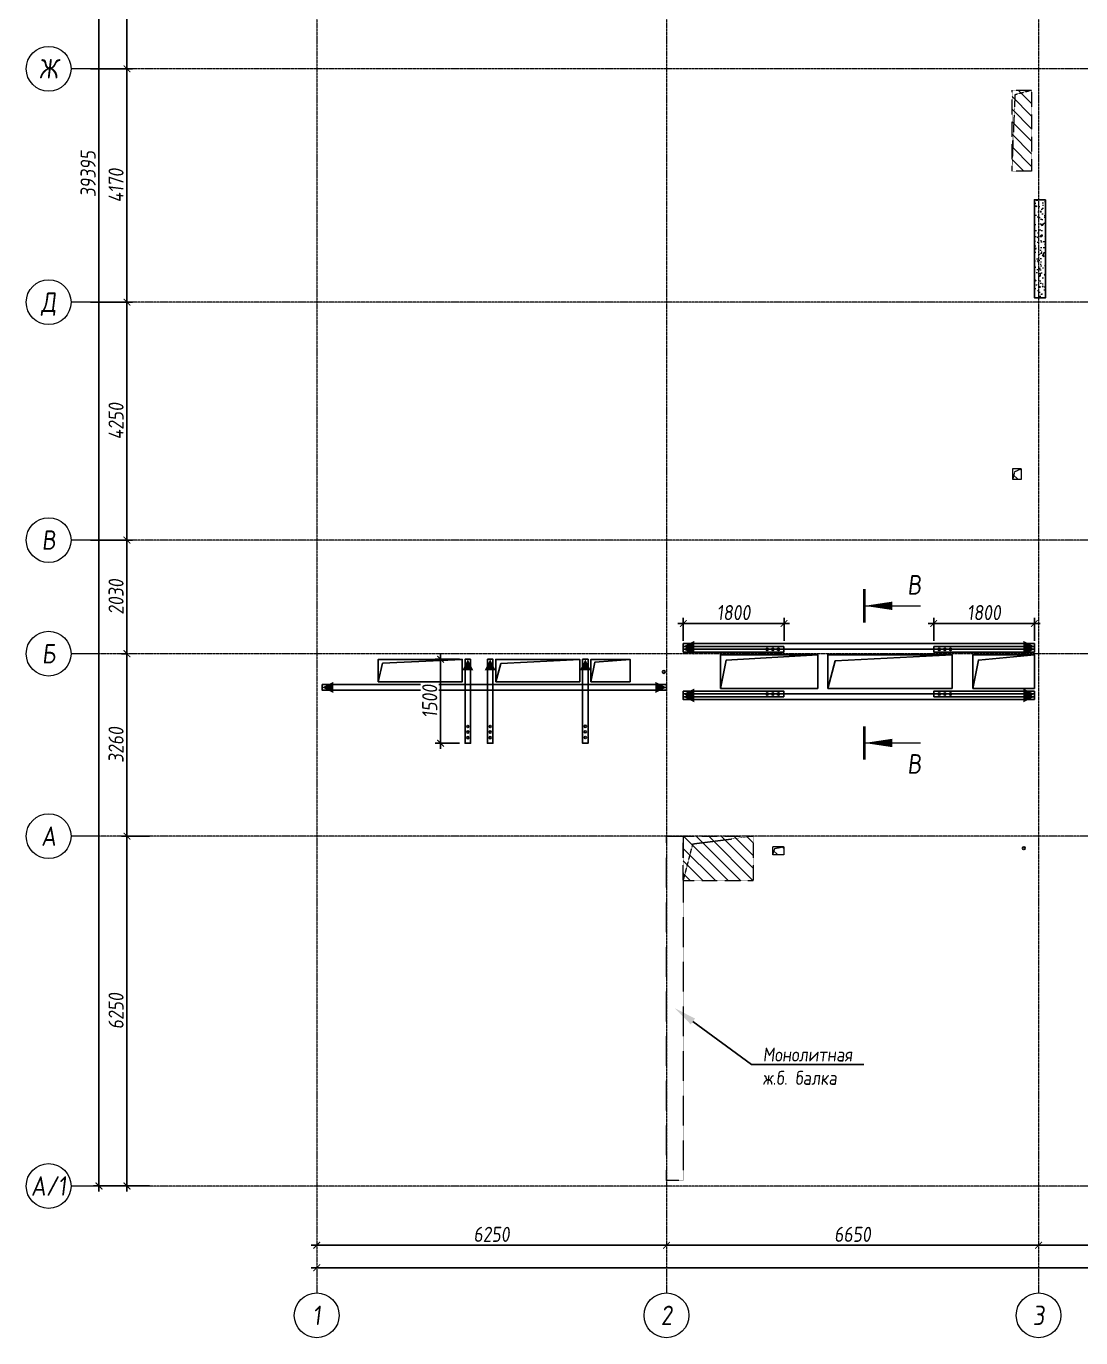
# Model space of a CAD drawing. Header units: millimetres. Extents: x -233751 to 529254, y -907864 to 285890.
# Drawn here: x 324364 to 343208, y -147506 to -124074 of the extents above; entities that cross this region are included whole.
import ezdxf
from ezdxf import colors
from ezdxf.entities.mleader import LeaderData, LeaderLine
from ezdxf.enums import TextEntityAlignment as Align
from ezdxf.math import Vec2, Vec3

# ---------------------------------------------------------------- set-up
doc = ezdxf.new("R2010")
doc.units = ezdxf.units.MM
doc.linetypes.add('ADSK_Штриховая_ш2 п1', pattern=[3, 2, -1])
doc.linetypes.add('осевая', pattern=[2, 1.25, -0.25, 0.25, -0.25])
doc.layers.get('0').update_dxf_attribs({"lineweight": 30})
doc.layers.get('Defpoints').update_dxf_attribs({"lineweight": 0})
doc.layers.add('АР_Закладка сущ.проема', color=7, linetype='Continuous', lineweight=30, true_color=0xc70000)
for name, color, linetype, lineweight in [('АР_Перегородки газоблок_Штрих', 165, 'Continuous', 5), ('КР_БалкиЖБ', 7, 'ADSK_Штриховая_ш2 п1', 5), ('КР_Металл', 3, 'Continuous', 30), ('КР_Новые отверстия', 5, 'Continuous', 30), ('КР_Оси', 7, 'Continuous', 5), ('КР_Размеры усиление', 1, 'Continuous', 5), ('КР_Сущ отверстия', 6, 'Continuous', 15), ('КР_Тонкая', 250, 'Continuous', 0)]:
    doc.layers.add(name, color=color, linetype=linetype, lineweight=lineweight)
doc.styles.add('ISOCPEUR', font='isocpeur.ttf', dxfattribs={"width": 0.85, "oblique": 7})
doc.dimstyles.new('R_100', dxfattribs={"dimtxt": 270, "dimasz": 120, "dimexe": 100, "dimexo": 100, "dimgap": 60, "dimtad": 1, "dimdec": 0, "dimrnd": 5, "dimzin": 0, "dimdsep": 46, "dimtxsty": 'ISOCPEUR', "dimblk": 'ARCHTICK', "dimcen": 0, "dimdle": 100, "dimclrd": 256, "dimclre": 256, "dimclrt": 256, "dimadec": 0, "dimazin": 0, "dimtfac": 2, "dimtdec": 0, "dimtmove": 0, "dimatfit": 3, "dimfxl": 1, "dimtvp": 3, "dimtfill": 1, "dimtolj": 1, "dimtzin": 0, "dimarcsym": 0})

# ---------------------------------------------------------------- blocks, each defined once
blk = doc.blocks.new('*U1898')
at = {"color": 0, "linetype": 'Continuous', "lineweight": -2}
blk.add_line((-74924, 0), (-75424, 0), dxfattribs=at)
at = {"color": 0, "linetype": 'ByBlock', "lineweight": -2, "ltscale": 10}
blk.add_line((0, 0), (-74924, 0), dxfattribs=at)
at = {"color": 0, "linetype": 'Continuous', "lineweight": -2}
blk.add_circle((-75824, 0), 400, dxfattribs=at)
at = {"color": 0, "linetype": 'Continuous', "lineweight": -2, "style": 'ISOCPEUR', "oblique": 7, "width": 0.856383}
blk.add_text('А', height=347, dxfattribs=at).set_placement((-75824, 0), align=Align.MIDDLE_CENTER)
blk = doc.blocks.new('*U1899')
at = {"color": 0, "linetype": 'Continuous', "lineweight": -2}
blk.add_line((-74924, 0), (-75424, 0), dxfattribs=at)
at = {"color": 0, "linetype": 'ByBlock', "lineweight": -2, "ltscale": 10}
blk.add_line((0, 0), (-74924, 0), dxfattribs=at)
at = {"color": 0, "linetype": 'Continuous', "lineweight": -2}
blk.add_circle((-75824, 0), 400, dxfattribs=at)
at = {"color": 0, "linetype": 'Continuous', "lineweight": -2, "style": 'ISOCPEUR', "oblique": 7, "width": 0.856383}
blk.add_text('Б', height=347, dxfattribs=at).set_placement((-75824, 0), align=Align.MIDDLE_CENTER)
blk = doc.blocks.new('*U1900')
at = {"color": 0, "linetype": 'Continuous', "lineweight": -2}
blk.add_line((-74924, 0), (-75424, 0), dxfattribs=at)
at = {"color": 0, "linetype": 'ByBlock', "lineweight": -2, "ltscale": 10}
blk.add_line((0, 0), (-74924, 0), dxfattribs=at)
at = {"color": 0, "linetype": 'Continuous', "lineweight": -2}
blk.add_circle((-75824, 0), 400, dxfattribs=at)
at = {"color": 0, "linetype": 'Continuous', "lineweight": -2, "style": 'ISOCPEUR', "oblique": 7, "width": 0.856383}
blk.add_text('В', height=347, dxfattribs=at).set_placement((-75824, 0), align=Align.MIDDLE_CENTER)
blk = doc.blocks.new('*U1901')
at = {"color": 0, "linetype": 'Continuous', "lineweight": -2}
blk.add_line((-74924, 0), (-75424, 0), dxfattribs=at)
at = {"color": 0, "linetype": 'ByBlock', "lineweight": -2, "ltscale": 10}
blk.add_line((0, 0), (-74924, 0), dxfattribs=at)
at = {"color": 0, "linetype": 'Continuous', "lineweight": -2}
blk.add_circle((-75824, 0), 400, dxfattribs=at)
at = {"color": 0, "linetype": 'Continuous', "lineweight": -2, "style": 'ISOCPEUR', "oblique": 7, "width": 0.856383}
blk.add_text('Д', height=347, dxfattribs=at).set_placement((-75824, 0), align=Align.MIDDLE_CENTER)
blk = doc.blocks.new('*U1902')
at = {"color": 0, "linetype": 'Continuous', "lineweight": -2}
blk.add_line((-74924, 0), (-75424, 0), dxfattribs=at)
at = {"color": 0, "linetype": 'ByBlock', "lineweight": -2, "ltscale": 10}
blk.add_line((0, 0), (-74924, 0), dxfattribs=at)
at = {"color": 0, "linetype": 'Continuous', "lineweight": -2}
blk.add_circle((-75824, 0), 400, dxfattribs=at)
at = {"color": 0, "linetype": 'Continuous', "lineweight": -2, "style": 'ISOCPEUR', "oblique": 7, "width": 0.856383}
blk.add_text('Ж', height=347, dxfattribs=at).set_placement((-75824, 0), align=Align.MIDDLE_CENTER)
blk = doc.blocks.new('*U1908')
at = {"color": 0, "linetype": 'Continuous', "lineweight": -2}
blk.add_line((-74924, 0), (-75424, 0), dxfattribs=at)
at = {"color": 0, "linetype": 'ByBlock', "lineweight": -2, "ltscale": 10}
blk.add_line((0, 0), (-74924, 0), dxfattribs=at)
at = {"color": 0, "linetype": 'Continuous', "lineweight": -2}
blk.add_circle((-75824, 0), 400, dxfattribs=at)
at = {"color": 0, "linetype": 'Continuous', "lineweight": -2, "style": 'ISOCPEUR', "oblique": 7, "width": 0.856383}
blk.add_text('А/1', height=347.4, dxfattribs=at).set_placement((-75824, 0), align=Align.MIDDLE_CENTER)
blk = doc.blocks.new('*U1909')
at = {"color": 0, "linetype": 'ByBlock', "lineweight": -2, "ltscale": 10}
blk.add_line((0, 0), (0, -34307), dxfattribs=at)
at = {"color": 0, "linetype": 'Continuous', "lineweight": -2}
blk.add_line((0, -34307), (0, -34407), dxfattribs=at)
blk.add_circle((0, -34807), 400, dxfattribs=at)
at = {"color": 0, "linetype": 'Continuous', "lineweight": -2, "style": 'ISOCPEUR', "oblique": 7, "width": 0.856383}
blk.add_text('1', height=347, dxfattribs=at).set_placement((0, -34807), align=Align.MIDDLE_CENTER)
blk = doc.blocks.new('*U1910')
at = {"color": 0, "linetype": 'ByBlock', "lineweight": -2, "ltscale": 10}
blk.add_line((0, 0), (0, -34307), dxfattribs=at)
at = {"color": 0, "linetype": 'Continuous', "lineweight": -2}
blk.add_line((0, -34307), (0, -34407), dxfattribs=at)
blk.add_circle((0, -34807), 400, dxfattribs=at)
at = {"color": 0, "linetype": 'Continuous', "lineweight": -2, "style": 'ISOCPEUR', "oblique": 7, "width": 0.856383}
blk.add_text('2', height=347, dxfattribs=at).set_placement((0, -34807), align=Align.MIDDLE_CENTER)
blk = doc.blocks.new('*U1911')
at = {"color": 0, "linetype": 'ByBlock', "lineweight": -2, "ltscale": 10}
blk.add_line((0, 0), (0, -34307), dxfattribs=at)
at = {"color": 0, "linetype": 'Continuous', "lineweight": -2}
blk.add_line((0, -34307), (0, -34407), dxfattribs=at)
blk.add_circle((0, -34807), 400, dxfattribs=at)
at = {"color": 0, "linetype": 'Continuous', "lineweight": -2, "style": 'ISOCPEUR', "oblique": 7, "width": 0.856383}
blk.add_text('3', height=347, dxfattribs=at).set_placement((0, -34807), align=Align.MIDDLE_CENTER)
blk = doc.blocks.new('_ArchTick')
at = {"color": 0, "linetype": 'ByBlock', "const_width": 0.15}
blk.add_lwpolyline([(-0.5, -0.5), (0.5, 0.5)], dxfattribs=at)
blk = doc.blocks.new('*D192')
at = {"layer": 'Defpoints', "color": 0, "transparency": 16777216}
for p in [(326164, -138544), (326666, -138544), (326666, -144794)]:
    blk.add_point(p, dxfattribs=at)
at = {"layer": 'КР_Оси', "lineweight": -2, "transparency": 16777216}
for p, q in [((326164, -144894), (326164, -138444)), ((326566, -138544), (326064, -138544)), ((326566, -144794), (326064, -144794))]:
    blk.add_line(p, q, dxfattribs=at)
at = {"layer": 'КР_Оси', "lineweight": -2, "transparency": 16777216, "xscale": 120, "yscale": 120, "zscale": 120}
for p, rotation in [((326164, -138544), 90), ((326164, -144794), 270)]:
    blk.add_blockref('_ArchTick', p, dxfattribs=dict(at, rotation=rotation))
at = {"layer": 'КР_Оси', "transparency": 16777216, "insert": (325969, -141669), "char_height": 270, "attachment_point": 5, "rotation": 90, "style": 'ISOCPEUR', "bg_fill": 3, "box_fill_scale": 1.1, "bg_fill_color": 256, "bg_fill_true_color": 13158600, "bg_fill_transparency": 0}
blk.add_mtext('\\A1;6250', dxfattribs=at)
blk = doc.blocks.new('*D193')
at = {"layer": 'Defpoints', "color": 0, "transparency": 16777216}
for p in [(325664, -105399), (326616, -105399), (326666, -144794)]:
    blk.add_point(p, dxfattribs=at)
at = {"layer": 'КР_Оси', "lineweight": -2, "transparency": 16777216}
for p, q in [((326516, -105399), (325564, -105399)), ((325664, -144894), (325664, -105299)), ((326566, -144794), (325564, -144794))]:
    blk.add_line(p, q, dxfattribs=at)
at = {"layer": 'КР_Оси', "lineweight": -2, "transparency": 16777216, "xscale": 120, "yscale": 120, "zscale": 120}
for p, rotation in [((325664, -105399), 90), ((325664, -144794), 270)]:
    blk.add_blockref('_ArchTick', p, dxfattribs=dict(at, rotation=rotation))
at = {"layer": 'КР_Оси', "transparency": 16777216, "insert": (325469, -126712), "char_height": 270, "attachment_point": 5, "rotation": 90, "style": 'ISOCPEUR', "bg_fill": 3, "box_fill_scale": 1.1, "bg_fill_color": 256, "bg_fill_true_color": 13158600, "bg_fill_transparency": 0}
blk.add_mtext('\\A1;39395', dxfattribs=at)
blk = doc.blocks.new('*D194')
at = {"layer": 'Defpoints', "color": 0, "transparency": 16777216}
for p in [(326164, -135284), (326264, -135284), (326666, -138544)]:
    blk.add_point(p, dxfattribs=at)
at = {"layer": 'КР_Оси', "lineweight": -2, "transparency": 16777216}
for p, q in [((326164, -138644), (326164, -135184)), ((326164, -135284), (326064, -135284)), ((326566, -138544), (326064, -138544))]:
    blk.add_line(p, q, dxfattribs=at)
at = {"layer": 'КР_Оси', "lineweight": -2, "transparency": 16777216, "xscale": 120, "yscale": 120, "zscale": 120}
for p, rotation in [((326164, -135284), 90), ((326164, -138544), 270)]:
    blk.add_blockref('_ArchTick', p, dxfattribs=dict(at, rotation=rotation))
at = {"layer": 'КР_Оси', "transparency": 16777216, "insert": (325969, -136914), "char_height": 270, "attachment_point": 5, "rotation": 90, "style": 'ISOCPEUR', "bg_fill": 3, "box_fill_scale": 1.1, "bg_fill_color": 256, "bg_fill_true_color": 13158600, "bg_fill_transparency": 0}
blk.add_mtext('\\A1;3260', dxfattribs=at)
blk = doc.blocks.new('*D207')
at = {"layer": 'Defpoints', "color": 0, "transparency": 16777216}
for p in [(325414, -133254), (326164, -133254), (326264, -135284)]:
    blk.add_point(p, dxfattribs=at)
at = {"layer": 'КР_Оси', "lineweight": -2, "transparency": 16777216}
for p, q in [((325514, -133254), (326264, -133254)), ((326164, -135384), (326164, -133154)), ((326164, -135284), (326064, -135284))]:
    blk.add_line(p, q, dxfattribs=at)
at = {"layer": 'КР_Оси', "lineweight": -2, "transparency": 16777216, "xscale": 120, "yscale": 120, "zscale": 120}
for p, rotation in [((326164, -133254), 90), ((326164, -135284), 270)]:
    blk.add_blockref('_ArchTick', p, dxfattribs=dict(at, rotation=rotation))
at = {"layer": 'КР_Оси', "transparency": 16777216, "insert": (325969, -134269), "char_height": 270, "attachment_point": 5, "rotation": 90, "style": 'ISOCPEUR', "bg_fill": 3, "box_fill_scale": 1.1, "bg_fill_color": 256, "bg_fill_true_color": 13158600, "bg_fill_transparency": 0}
blk.add_mtext('\\A1;2030', dxfattribs=at)
blk = doc.blocks.new('*D208')
at = {"layer": 'Defpoints', "color": 0, "transparency": 16777216}
for p in [(325414, -129004), (326164, -129004), (325414, -133254)]:
    blk.add_point(p, dxfattribs=at)
at = {"layer": 'КР_Оси', "lineweight": -2, "transparency": 16777216}
for p, q in [((325514, -129004), (326264, -129004)), ((326164, -133354), (326164, -128904)), ((325514, -133254), (326264, -133254))]:
    blk.add_line(p, q, dxfattribs=at)
at = {"layer": 'КР_Оси', "lineweight": -2, "transparency": 16777216, "xscale": 120, "yscale": 120, "zscale": 120}
for p, rotation in [((326164, -129004), 90), ((326164, -133254), 270)]:
    blk.add_blockref('_ArchTick', p, dxfattribs=dict(at, rotation=rotation))
at = {"layer": 'КР_Оси', "transparency": 16777216, "insert": (325969, -131129), "char_height": 270, "attachment_point": 5, "rotation": 90, "style": 'ISOCPEUR', "bg_fill": 3, "box_fill_scale": 1.1, "bg_fill_color": 256, "bg_fill_true_color": 13158600, "bg_fill_transparency": 0}
blk.add_mtext('\\A1;4250', dxfattribs=at)
blk = doc.blocks.new('*D209')
at = {"layer": 'Defpoints', "color": 0, "transparency": 16777216}
for p in [(325414, -124834), (326164, -124834), (325414, -129004)]:
    blk.add_point(p, dxfattribs=at)
at = {"layer": 'КР_Оси', "lineweight": -2, "transparency": 16777216}
for p, q in [((325514, -124834), (326264, -124834)), ((326164, -129104), (326164, -124734)), ((325514, -129004), (326264, -129004))]:
    blk.add_line(p, q, dxfattribs=at)
at = {"layer": 'КР_Оси', "lineweight": -2, "transparency": 16777216, "xscale": 120, "yscale": 120, "zscale": 120}
for p, rotation in [((326164, -124834), 90), ((326164, -129004), 270)]:
    blk.add_blockref('_ArchTick', p, dxfattribs=dict(at, rotation=rotation))
at = {"layer": 'КР_Оси', "transparency": 16777216, "insert": (325969, -126919), "char_height": 270, "attachment_point": 5, "rotation": 90, "style": 'ISOCPEUR', "bg_fill": 3, "box_fill_scale": 1.1, "bg_fill_color": 256, "bg_fill_true_color": 13158600, "bg_fill_transparency": 0}
blk.add_mtext('\\A1;4170', dxfattribs=at)
blk = doc.blocks.new('*D210')
at = {"layer": 'Defpoints', "color": 0, "transparency": 16777216}
for p in [(325414, -117314), (326164, -117314), (325414, -124834)]:
    blk.add_point(p, dxfattribs=at)
at = {"layer": 'КР_Оси', "lineweight": -2, "transparency": 16777216}
for p, q in [((325514, -117314), (326264, -117314)), ((326164, -124934), (326164, -117214)), ((325514, -124834), (326264, -124834))]:
    blk.add_line(p, q, dxfattribs=at)
at = {"layer": 'КР_Оси', "lineweight": -2, "transparency": 16777216, "xscale": 120, "yscale": 120, "zscale": 120}
for p, rotation in [((326164, -117314), 90), ((326164, -124834), 270)]:
    blk.add_blockref('_ArchTick', p, dxfattribs=dict(at, rotation=rotation))
at = {"layer": 'КР_Оси', "transparency": 16777216, "insert": (325969, -121074), "char_height": 270, "attachment_point": 5, "rotation": 90, "style": 'ISOCPEUR', "bg_fill": 3, "box_fill_scale": 1.1, "bg_fill_color": 256, "bg_fill_true_color": 13158600, "bg_fill_transparency": 0}
blk.add_mtext('\\A1;7520', dxfattribs=at)
blk = doc.blocks.new('*D190')
at = {"layer": 'Defpoints', "color": 0, "transparency": 16777216}
for p in [(329555, -146255), (397970, -146255), (397970, -146255)]:
    blk.add_point(p, dxfattribs=at)
at = {"layer": 'КР_Оси', "lineweight": -2, "transparency": 16777216}
blk.add_line((329455, -146255), (398070, -146255), dxfattribs=at)
at = {"layer": 'КР_Оси', "lineweight": -2, "transparency": 16777216, "xscale": 120, "yscale": 120, "zscale": 120, "rotation": 180}
blk.add_blockref('_ArchTick', (329555, -146255), dxfattribs=at)
at = {"layer": 'КР_Оси', "lineweight": -2, "transparency": 16777216, "xscale": 120, "yscale": 120, "zscale": 120}
blk.add_blockref('_ArchTick', (397970, -146255), dxfattribs=at)
at = {"layer": 'КР_Оси', "transparency": 16777216, "insert": (365456, -146060), "char_height": 270, "attachment_point": 5, "style": 'ISOCPEUR', "bg_fill": 3, "box_fill_scale": 1.1, "bg_fill_color": 256, "bg_fill_true_color": 13158600, "bg_fill_transparency": 0}
blk.add_mtext('\\A1;68415', dxfattribs=at)
blk = doc.blocks.new('*D204')
at = {"layer": 'Defpoints', "color": 0, "transparency": 16777216}
for p in [(342455, -145853), (342455, -145853), (346720, -145853)]:
    blk.add_point(p, dxfattribs=at)
at = {"layer": 'КР_Оси', "lineweight": -2, "transparency": 16777216}
blk.add_line((346820, -145853), (342355, -145853), dxfattribs=at)
at = {"layer": 'КР_Оси', "lineweight": -2, "transparency": 16777216, "xscale": 120, "yscale": 120, "zscale": 120, "rotation": 180}
blk.add_blockref('_ArchTick', (342455, -145853), dxfattribs=at)
at = {"layer": 'КР_Оси', "lineweight": -2, "transparency": 16777216, "xscale": 120, "yscale": 120, "zscale": 120}
blk.add_blockref('_ArchTick', (346720, -145853), dxfattribs=at)
at = {"layer": 'КР_Оси', "transparency": 16777216, "insert": (344587, -145658), "char_height": 270, "attachment_point": 5, "style": 'ISOCPEUR', "bg_fill": 3, "box_fill_scale": 1.1, "bg_fill_color": 256, "bg_fill_true_color": 13158600, "bg_fill_transparency": 0}
blk.add_mtext('\\A1;4265', dxfattribs=at)
blk = doc.blocks.new('*D205')
at = {"layer": 'Defpoints', "color": 0, "transparency": 16777216}
for p in [(335805, -145853), (335805, -145853), (342455, -145853)]:
    blk.add_point(p, dxfattribs=at)
at = {"layer": 'КР_Оси', "lineweight": -2, "transparency": 16777216}
blk.add_line((342555, -145853), (335705, -145853), dxfattribs=at)
at = {"layer": 'КР_Оси', "lineweight": -2, "transparency": 16777216, "xscale": 120, "yscale": 120, "zscale": 120, "rotation": 180}
blk.add_blockref('_ArchTick', (335805, -145853), dxfattribs=at)
at = {"layer": 'КР_Оси', "lineweight": -2, "transparency": 16777216, "xscale": 120, "yscale": 120, "zscale": 120}
blk.add_blockref('_ArchTick', (342455, -145853), dxfattribs=at)
at = {"layer": 'КР_Оси', "transparency": 16777216, "insert": (339130, -145658), "char_height": 270, "attachment_point": 5, "style": 'ISOCPEUR', "bg_fill": 3, "box_fill_scale": 1.1, "bg_fill_color": 256, "bg_fill_true_color": 13158600, "bg_fill_transparency": 0}
blk.add_mtext('\\A1;6650', dxfattribs=at)
blk = doc.blocks.new('*D206')
at = {"layer": 'Defpoints', "color": 0, "transparency": 16777216}
for p in [(329555, -145853), (329555, -145853), (335805, -145853)]:
    blk.add_point(p, dxfattribs=at)
at = {"layer": 'КР_Оси', "lineweight": -2, "transparency": 16777216}
blk.add_line((335905, -145853), (329455, -145853), dxfattribs=at)
at = {"layer": 'КР_Оси', "lineweight": -2, "transparency": 16777216, "xscale": 120, "yscale": 120, "zscale": 120, "rotation": 180}
blk.add_blockref('_ArchTick', (329555, -145853), dxfattribs=at)
at = {"layer": 'КР_Оси', "lineweight": -2, "transparency": 16777216, "xscale": 120, "yscale": 120, "zscale": 120}
blk.add_blockref('_ArchTick', (335805, -145853), dxfattribs=at)
at = {"layer": 'КР_Оси', "transparency": 16777216, "insert": (332680, -145658), "char_height": 270, "attachment_point": 5, "style": 'ISOCPEUR', "bg_fill": 3, "box_fill_scale": 1.1, "bg_fill_color": 256, "bg_fill_true_color": 13158600, "bg_fill_transparency": 0}
blk.add_mtext('\\A1;6250', dxfattribs=at)
blk = doc.blocks.new('*D224')
at = {"layer": 'Defpoints', "color": 0, "transparency": 16777216}
for p in [(336105, -134745), (336105, -135154), (337905, -135154)]:
    blk.add_point(p, dxfattribs=at)
at = {"layer": 'КР_Размеры усиление', "color": 3, "lineweight": -2, "transparency": 16777216}
for p, q in [((336105, -135054), (336105, -134645)), ((337905, -135054), (337905, -134645)), ((338005, -134745), (336005, -134745))]:
    blk.add_line(p, q, dxfattribs=at)
at = {"layer": 'КР_Размеры усиление', "color": 3, "lineweight": -2, "transparency": 16777216, "xscale": 120, "yscale": 120, "zscale": 120, "rotation": 180}
blk.add_blockref('_ArchTick', (336105, -134745), dxfattribs=at)
at = {"layer": 'КР_Размеры усиление', "color": 3, "lineweight": -2, "transparency": 16777216, "xscale": 120, "yscale": 120, "zscale": 120}
blk.add_blockref('_ArchTick', (337905, -134745), dxfattribs=at)
at = {"layer": 'КР_Размеры усиление', "color": 3, "transparency": 16777216, "insert": (337005, -134550), "char_height": 270, "attachment_point": 5, "style": 'ISOCPEUR', "bg_fill": 3, "box_fill_scale": 1.1, "bg_fill_color": 256, "bg_fill_true_color": 13158600, "bg_fill_transparency": 0}
blk.add_mtext('\\A1;1800', dxfattribs=at)
blk = doc.blocks.new('*D225')
at = {"layer": 'Defpoints', "color": 0, "transparency": 16777216}
for p in [(342380, -134745), (340580, -135154), (342380, -135154)]:
    blk.add_point(p, dxfattribs=at)
at = {"layer": 'КР_Размеры усиление', "color": 3, "lineweight": -2, "transparency": 16777216}
for p, q in [((340580, -135054), (340580, -134645)), ((342380, -135054), (342380, -134645)), ((340480, -134745), (342480, -134745))]:
    blk.add_line(p, q, dxfattribs=at)
at = {"layer": 'КР_Размеры усиление', "color": 3, "lineweight": -2, "transparency": 16777216, "xscale": 120, "yscale": 120, "zscale": 120, "rotation": 180}
blk.add_blockref('_ArchTick', (340580, -134745), dxfattribs=at)
at = {"layer": 'КР_Размеры усиление', "color": 3, "lineweight": -2, "transparency": 16777216, "xscale": 120, "yscale": 120, "zscale": 120}
blk.add_blockref('_ArchTick', (342380, -134745), dxfattribs=at)
at = {"layer": 'КР_Размеры усиление', "color": 3, "transparency": 16777216, "insert": (341480, -134550), "char_height": 270, "attachment_point": 5, "style": 'ISOCPEUR', "bg_fill": 3, "box_fill_scale": 1.1, "bg_fill_color": 256, "bg_fill_true_color": 13158600, "bg_fill_transparency": 0}
blk.add_mtext('\\A1;1800', dxfattribs=at)
blk = doc.blocks.new('*D226')
at = {"layer": 'Defpoints', "color": 0, "transparency": 16777216}
for p in [(332205, -135384), (331769, -136885), (332205, -136885)]:
    blk.add_point(p, dxfattribs=at)
at = {"layer": 'КР_Размеры усиление', "color": 3, "lineweight": -2, "transparency": 16777216}
for p, q in [((332105, -135384), (331669, -135384)), ((331769, -135284), (331769, -136985)), ((332105, -136885), (331669, -136885))]:
    blk.add_line(p, q, dxfattribs=at)
at = {"layer": 'КР_Размеры усиление', "color": 3, "lineweight": -2, "transparency": 16777216, "xscale": 120, "yscale": 120, "zscale": 120}
for p, rotation in [((331769, -135384), 90), ((331769, -136885), 270)]:
    blk.add_blockref('_ArchTick', p, dxfattribs=dict(at, rotation=rotation))
at = {"layer": 'КР_Размеры усиление', "color": 3, "transparency": 16777216, "insert": (331574, -136135), "char_height": 270, "attachment_point": 5, "rotation": 90, "style": 'ISOCPEUR', "bg_fill": 3, "box_fill_scale": 1.1, "bg_fill_color": 256, "bg_fill_true_color": 13158600, "bg_fill_transparency": 0}
blk.add_mtext('\\A1;1500', dxfattribs=at)
blk = doc.blocks.new('*U1934')
at = {"color": 0, "linetype": 'Continuous', "lineweight": -2}
for p, q in [((0, 2150), (1000, 2150)), ((0, -300), (1000, -300))]:
    blk.add_line(p, q, dxfattribs=at)
at = {"color": 0, "linetype": 'Continuous', "lineweight": -2, "const_width": 50}
for points in [[(0, 1850), (0, 2450)], [(0, -600), (0, 0)]]:
    blk.add_lwpolyline(points, dxfattribs=at)
at = {"color": 0, "linetype": 'Continuous', "lineweight": -2}
for points in [[(500, 2150, 150, 0, 0), (0, 2150, 0, 0, 0)], [(500, -300, 150, 0, 0), (0, -300, 0, 0, 0)]]:
    blk.add_lwpolyline(points, format="xyseb", dxfattribs=at)
at = {"color": 0, "linetype": 'Continuous', "lineweight": -2, "char_height": 350, "attachment_point": 5, "style": 'ISOCPEUR'}
for insert in [(889, 2525), (889, -675)]:
    blk.add_mtext('В', dxfattribs=dict(at, insert=insert))

msp = doc.modelspace()

# ---------------------------------------------------------------- hatches: boundary and pattern name
at = {"layer": 'АР_Перегородки газоблок_Штрих', "ltscale": 100}
h = msp.add_hatch(dxfattribs=at)
h.set_pattern_fill('AR-CONC', color=256, scale=30)
h.set_pattern_definition([(50, (4e-07, -200000), (215.178055, -18.82564), [22.5, -247.5]), (355, (4e-07, -200000), (-41.6254, 225.65764), [18, -198]), (100.451444, (17.93, -200001.57), (173.55265, 206.832), [19.12206, -210.34263]), (46.1842, (4e-07, -199940), (320.1724, -49.65578), [33.75, -371.25]), (96.63564, (26.68, -199944.14), (280.39858, 292.23558), [28.6831, -315.51413]), (351.18416, (4e-07, -199940), (280.39858, 292.23558), [27, -297]), (21, (30, -199955), (179.07212, -120.78567), [22.5, -247.5]), (326, (30, -199955), (72.9946, 217.54501), [18, -198]), (71.451445, (44.92, -199965.07), (252.06671, 96.75935), [19.12206, -210.34263]), (37.5, (4e-07, -200000), (3.647957, 99.868156), [0, -195.6, 0, -201, 0, -198.75]), (7.5, (4e-07, -200000), (78.92086, 118.323514), [0, -114.6, 0, -191.1, 0, -75.75]), (327.5, (-66.9, -200000), (160.14673, -6.766462), [0, -75, 0, -234, 0, -310.5]), (317.5, (-96.9, -200000), (174.95585, 30.031495), [0, -97.5, 0, -155.4, 0, -220.5])])
h.paths.add_polyline_path([(342379.6, -127174.3), (342379.6, -128924.3), (342579.6, -128924.3), (342579.6, -127174.3)])
at = {"layer": 'КР_Металл', "lineweight": 5}
h = msp.add_hatch(color=6, dxfattribs=at)
h.dxf.hatch_style = 1
h.paths.add_polyline_path([(336104.6, -135154.3), (336304.6, -135054.3), (336304.6, -135254.3)])
h = msp.add_hatch(color=6, dxfattribs=at)
h.dxf.hatch_style = 1
h.paths.add_polyline_path([(336104.6, -135204.3), (336304.6, -135104.3), (336304.6, -135304.3)])
h = msp.add_hatch(color=6, dxfattribs=at)
h.dxf.hatch_style = 1
h.paths.add_polyline_path([(342379.6, -135154.3), (342179.6, -135054.3), (342179.6, -135254.3)])
h = msp.add_hatch(color=6, dxfattribs=at)
h.dxf.hatch_style = 1
h.paths.add_polyline_path([(342379.6, -135204.3), (342179.6, -135104.3), (342179.6, -135304.3)])
h = msp.add_hatch(color=6, dxfattribs=at)
h.dxf.hatch_style = 1
h.paths.add_polyline_path([(332254.6, -135384.3), (332354.6, -135584.3), (332154.6, -135584.3)])
h = msp.add_hatch(color=6, dxfattribs=at)
h.dxf.hatch_style = 1
h.paths.add_polyline_path([(332654.6, -135384.3), (332754.6, -135584.3), (332554.6, -135584.3)])
h = msp.add_hatch(color=6, dxfattribs=at)
h.dxf.hatch_style = 1
h.paths.add_polyline_path([(334354.6, -135384.3), (334454.6, -135584.3), (334254.6, -135584.3)])
h = msp.add_hatch(color=6, dxfattribs=at)
h.dxf.hatch_style = 1
h.paths.add_polyline_path([(329654.6, -135886.6), (329854.6, -135786.6), (329854.6, -135986.6)])
h = msp.add_hatch(color=6, dxfattribs=at)
h.dxf.hatch_style = 1
h.paths.add_polyline_path([(335804.6, -135886.6), (335604.6, -135786.6), (335604.6, -135986.6)])
h = msp.add_hatch(color=6, dxfattribs=at)
h.dxf.hatch_style = 1
h.paths.add_polyline_path([(336104.6, -136004.3), (336304.6, -135904.3), (336304.6, -136104.3)])
h = msp.add_hatch(color=6, dxfattribs=at)
h.dxf.hatch_style = 1
h.paths.add_polyline_path([(336104.6, -136054.3), (336304.6, -135954.3), (336304.6, -136154.3)])
h = msp.add_hatch(color=6, dxfattribs=at)
h.dxf.hatch_style = 1
h.paths.add_polyline_path([(342379.6, -136004.3), (342179.6, -135904.3), (342179.6, -136104.3)])
h = msp.add_hatch(color=6, dxfattribs=at)
h.dxf.hatch_style = 1
h.paths.add_polyline_path([(342379.6, -136054.3), (342179.6, -135954.3), (342179.6, -136154.3)])
at = {"layer": 'КР_Сущ отверстия'}
h = msp.add_hatch(dxfattribs=at)
h.set_pattern_fill('ANSI31', scale=50, angle=90, style=0)
h.paths.add_polyline_path([(342329.6, -125214.3), (341979.6, -125214.3), (341979.6, -126664.3), (342329.6, -126664.3)])
h = msp.add_hatch(dxfattribs=at)
h.set_pattern_fill('ANSI31', scale=50, angle=90, style=0)
h.paths.add_polyline_path([(342144.6, -131974.3), (341994.6, -131974.3), (341994.6, -132174.3), (342144.6, -132174.3)])
h = msp.add_hatch(dxfattribs=at)
h.set_pattern_fill('ANSI31', scale=50, angle=90, style=0)
h.paths.add_polyline_path([(337354.6, -139344.3), (337354.6, -138544.3), (336104.6, -138544.3), (336104.6, -139344.3)])
h = msp.add_hatch(dxfattribs=at)
h.set_pattern_fill('ANSI31', scale=50, angle=90, style=0)
h.paths.add_polyline_path([(337904.6, -138729.3), (337704.6, -138729.3), (337704.6, -138879.3), (337904.6, -138879.3)])

# ---------------------------------------------------------------- linework, layer by layer
at = {"layer": 'АР_Закладка сущ.проема', "ltscale": 100}
msp.add_lwpolyline([(342579.6, -127174.3), (342379.6, -127174.3), (342379.6, -128924.3), (342579.6, -128924.3)], close=True, dxfattribs=at)
at = {"layer": 'КР_БалкиЖБ', "ltscale": 2}
msp.add_lwpolyline([(335804.6, -144694.3), (335804.6, -138544.3), (336104.6, -138544.3), (336104.6, -144694.3)], close=True, dxfattribs=at)
at = {"layer": 'КР_Металл', "color": 1}
for points in [[(342379.6, -135104.3), (342379.6, -135204.3), (336104.6, -135204.3), (336104.6, -135104.3)], [(335804.6, -135936.6), (335804.6, -135836.6), (329654.6, -135836.6), (329654.6, -135936.6)], [(342379.6, -136104.3), (342379.6, -136004.3), (336104.6, -136004.3), (336104.6, -136104.3)]]:
    msp.add_lwpolyline(points, close=True, dxfattribs=at)
at = {"layer": 'КР_Металл'}
for points in [[(337904.6, -135154.3), (337904.6, -135254.3), (336104.6, -135254.3), (336104.6, -135154.3)], [(340579.6, -135154.3), (340579.6, -135254.3), (342379.6, -135254.3), (342379.6, -135154.3)], [(332304.6, -135384.3), (332204.6, -135384.3), (332204.6, -136885.2), (332304.6, -136885.2)], [(332604.6, -135384.3), (332704.6, -135384.3), (332704.6, -136885.2), (332604.6, -136885.2)], [(334404.6, -135384.3), (334304.6, -135384.3), (334304.6, -136885.2), (334404.6, -136885.2)], [(337904.6, -136054.3), (337904.6, -135954.3), (336104.6, -135954.3), (336104.6, -136054.3)], [(340579.6, -136054.3), (340579.6, -135954.3), (342379.6, -135954.3), (342379.6, -136054.3)]]:
    msp.add_lwpolyline(points, close=True, dxfattribs=at)
for centre in [(337604.6, -135204.3), (337704.6, -135204.3), (337804.6, -135204.3), (340679.6, -135204.3), (340779.6, -135204.3), (340879.6, -135204.3), (337604.6, -136004.3), (337704.6, -136004.3), (337804.6, -136004.3), (340679.6, -136004.3), (340779.6, -136004.3), (340879.6, -136004.3), (332254.6, -136585.2), (332654.6, -136585.2), (334353.2, -136580.9), (332254.6, -136685.2), (332254.6, -136785.2), (332654.6, -136685.2), (332654.6, -136785.2), (334353.2, -136680.9), (334353.2, -136780.9)]:
    msp.add_circle(centre, 20, dxfattribs=at)
at = {"layer": 'КР_Новые отверстия'}
for points in [[(330654.6, -135786.6), (332154.6, -135786.6), (332154.6, -135385.4), (330654.6, -135385.4)], [(332754.6, -135785.4), (334254.6, -135785.4), (334254.6, -135385.4), (332754.6, -135385.4)], [(334453.6, -135785.4), (335153.2, -135785.4), (335153.2, -135385.4), (334453.6, -135385.4)], [(336768.6, -135904.3), (338508.5, -135904.3), (338508.5, -135304.3), (336768.6, -135304.3)], [(338687.4, -135904.3), (340908.5, -135904.3), (340908.5, -135304.3), (338687.4, -135304.3)], [(341279.6, -135904.3), (342379.6, -135904.3), (342379.6, -135304.3), (341279.6, -135304.3)]]:
    msp.add_lwpolyline(points, close=True, dxfattribs=at)
for points in [[(330654.6, -135786.6), (330731.5, -135454.6), (332154.6, -135385.4)], [(332754.6, -135785.4), (332845.8, -135459.5), (334254.6, -135385.4)], [(334453.6, -135785.4), (334522.3, -135436.1), (335153.2, -135385.4)], [(336768.6, -135904.3), (336868.6, -135402.5), (338508.5, -135304.3)], [(338687.4, -135904.3), (338818.2, -135414.1), (340908.5, -135304.3)], [(341279.6, -135904.3), (341377.8, -135398.5), (342379.6, -135304.3)]]:
    msp.add_lwpolyline(points, dxfattribs=at)
for centre in [(335757.7, -135610.3), (342190.9, -138759.5)]:
    msp.add_circle(centre, 25, dxfattribs=at)
at = {"layer": 'КР_Сущ отверстия', "linetype": 'ADSK_Штриховая_ш2 п1'}
for points in [[(342329.6, -126664.3), (341979.6, -126664.3), (341979.6, -125214.3), (342329.6, -125214.3)], [(336104.6, -138544.3), (337354.6, -138544.3), (337354.6, -139344.3), (336104.6, -139344.3)]]:
    msp.add_lwpolyline(points, close=True, dxfattribs=at)
for points in [[(341979.6, -126664.3), (342037.9, -125293.1), (342329.6, -125214.3)], [(336104.6, -139344.3), (336277.3, -138681.6), (337354.6, -138544.3)]]:
    msp.add_lwpolyline(points, dxfattribs=at)
at = {"layer": 'КР_Сущ отверстия', "linetype": 'ADSK_Штриховая_ш2 п1', "ltscale": 0.3}
for points in [[(342144.6, -132174.3), (341994.6, -132174.3), (341994.6, -131974.3), (342144.6, -131974.3)], [(337704.6, -138729.3), (337904.6, -138729.3), (337904.6, -138879.3), (337704.6, -138879.3)]]:
    msp.add_lwpolyline(points, close=True, dxfattribs=at)
for points in [[(341994.6, -132174.3), (342033.9, -132028.5), (342144.6, -131974.3)], [(337704.6, -138879.3), (337741.4, -138762.9), (337904.6, -138729.3)]]:
    msp.add_lwpolyline(points, dxfattribs=at)

# ---------------------------------------------------------------- block references
at = {"layer": 'КР_Оси', "linetype": 'осевая'}
for name, p in [('*U1909', (329554.6, -112298.1)), ('*U1910', (335804.6, -112298.1)), ('*U1911', (342454.6, -112298.1)), ('*U1902', (400588, -124834.3)), ('*U1901', (400588, -129004.3)), ('*U1900', (400588, -133254.3)), ('*U1899', (400588, -135284.3)), ('*U1898', (400588, -138544.3)), ('*U1908', (400588, -144794.3))]:
    msp.add_blockref(name, p, dxfattribs=at)
at = {"layer": 'КР_Тонкая'}
msp.add_blockref('*U1934', (339341.5, -136579.2), dxfattribs=at)

# ---------------------------------------------------------------- leaders
at = {"layer": 'КР_Тонкая', "lineweight": 5}
ml = msp.add_multileader_mtext('Standard', dxfattribs=at)
ml.set_content('Монолитная\\Pж.б. балка', color=256, style='ISOCPEUR')
ml.set_leader_properties()
ml.build(insert=Vec2(0, 0))
ml.multileader.update_dxf_attribs({"has_dogleg": 0, "text_left_attachment_type": 6, "text_right_attachment_type": 6, "arrow_head_size": 400, "scale": 100})
ctx = ml.context
ctx.base_point, ctx.scale, ctx.char_height, ctx.arrow_head_size, ctx.landing_gap_size, ctx.plane_origin = Vec3(337326, -142620.6), 100, 250, 400, 200, Vec3(335954.6, -141619.3)
ctx.left_attachment, ctx.right_attachment = 6, 6
notes = []
notes.append((ctx, [(0, (1, 1, 0), (336526, -142620.6), (1, 0), 800, [(0, [(335954.6, -141619.3)], 0, [])])]))
ctx.mtext.insert, ctx.mtext.flow_direction = Vec3(337526, -142320.6), 5
for ctx, leaders in notes:
    for number, flags, end, landing, length, lines in leaders:
        leader = LeaderData()
        leader.index, (leader.has_last_leader_line, leader.has_dogleg_vector, leader.attachment_direction) = number, flags
        leader.last_leader_point, leader.dogleg_vector, leader.dogleg_length = Vec3(end), Vec3(landing), length
        for number, points, colour, breaks in lines:
            line = LeaderLine()
            line.index, line.vertices, line.color, line.breaks = number, Vec3.list(points), colors.encode_raw_color(colour), breaks
            leader.lines.append(line)
        ctx.leaders.append(leader)

# ---------------------------------------------------------------- next in the draw order: dimensions: what is measured, and where the dimension line sits
at = {"layer": 'КР_Оси'}
dim = msp.add_linear_dim(base=(326163.8, -138544.3), p1=(326666.3, -144794.3), p2=(326666.3, -138544.3), angle=90, dimstyle='R_100', override={"dimpost": '\\X'}, dxfattribs=at)
dim.commit()
dim.dimension.update_dxf_attribs({"geometry": '*D192', "text_midpoint": (325968.8, -141669.3)})
dim = msp.add_linear_dim(base=(397969.6, -146255), p1=(329554.6, -146255), p2=(397969.6, -146255), dimstyle='R_100', override={"dimpost": '\\X'}, dxfattribs=at)
dim.commit()
dim.dimension.update_dxf_attribs({"geometry": '*D190', "text_midpoint": (365455.9, -146255), "dimtype": 160})
at = {"layer": 'КР_Размеры усиление'}
for p1, p2, distance, picture, middle in [((337904.6, -135154.3), (336104.6, -135154.3), -409.1, '*D224', (337004.6, -134550.2)), ((340579.6, -135154.3), (342379.6, -135154.3), 409.1, '*D225', (341479.6, -134550.2)), ((332204.6, -135384.3), (332204.6, -136885.2), -435.5, '*D226', (331574.1, -136134.8))]:
    dim = msp.add_aligned_dim(p1=p1, p2=p2, distance=distance, dimstyle='R_100', override={"dimpost": '\\X', "dimclrd": 3, "dimclre": 3, "dimclrt": 3}, dxfattribs=at)
    dim.commit()
    dim.dimension.update_dxf_attribs({"geometry": picture, "text_midpoint": middle})

# ---------------------------------------------------------------- next in the draw order: dimensions: what is measured, and where the dimension line sits
at = {"layer": 'КР_Оси'}
dim = msp.add_linear_dim(base=(325663.8, -105399.3), p1=(326666.3, -144794.3), p2=(326616.3, -105399.3), angle=90, dimstyle='R_100', override={"dimpost": '\\X'}, dxfattribs=at)
dim.commit()
dim.dimension.update_dxf_attribs({"geometry": '*D193', "text_midpoint": (325663.8, -126712.4), "dimtype": 160})
dim = msp.add_linear_dim(base=(342454.6, -145852.9), p1=(346719.6, -145852.9), p2=(342454.6, -145852.9), dimstyle='R_100', override={"dimpost": '\\X', "dimtmove": 1}, dxfattribs=at)
dim.commit()
dim.dimension.update_dxf_attribs({"geometry": '*D204', "text_midpoint": (344587.1, -145657.9)})

# ---------------------------------------------------------------- next in the draw order: dimensions: what is measured, and where the dimension line sits
dim = msp.add_linear_dim(base=(326163.8, -135284.3), p1=(326666.3, -138544.3), p2=(326263.8, -135284.3), angle=90, dimstyle='R_100', override={"dimpost": '\\X'}, dxfattribs=at)
dim.commit()
dim.dimension.update_dxf_attribs({"geometry": '*D194', "text_midpoint": (325968.8, -136914.3)})
dim = msp.add_linear_dim(base=(335804.6, -145852.9), p1=(342454.6, -145852.9), p2=(335804.6, -145852.9), dimstyle='R_100', override={"dimpost": '\\X', "dimtmove": 1}, dxfattribs=at)
dim.commit()
dim.dimension.update_dxf_attribs({"geometry": '*D205', "text_midpoint": (339129.6, -145657.9)})

# ---------------------------------------------------------------- next in the draw order: dimensions: what is measured, and where the dimension line sits
dim = msp.add_linear_dim(base=(326163.8, -133254.3), p1=(326263.8, -135284.3), p2=(325413.8, -133254.3), angle=90, dimstyle='R_100', override={"dimpost": '\\X'}, dxfattribs=at)
dim.commit()
dim.dimension.update_dxf_attribs({"geometry": '*D207', "text_midpoint": (325968.8, -134269.3)})
dim = msp.add_linear_dim(base=(329554.6, -145852.9), p1=(335804.6, -145852.9), p2=(329554.6, -145852.9), dimstyle='R_100', override={"dimpost": '\\X', "dimtmove": 1}, dxfattribs=at)
dim.commit()
dim.dimension.update_dxf_attribs({"geometry": '*D206', "text_midpoint": (332679.6, -145657.9)})

# ---------------------------------------------------------------- next in the draw order: dimensions: what is measured, and where the dimension line sits
dim = msp.add_linear_dim(base=(326163.8, -129004.3), p1=(325413.8, -133254.3), p2=(325413.8, -129004.3), angle=90, dimstyle='R_100', override={"dimpost": '\\X'}, dxfattribs=at)
dim.commit()
dim.dimension.update_dxf_attribs({"geometry": '*D208', "text_midpoint": (325968.8, -131129.3)})

# ---------------------------------------------------------------- next in the draw order: dimensions: what is measured, and where the dimension line sits
dim = msp.add_linear_dim(base=(326163.8, -124834.3), p1=(325413.8, -129004.3), p2=(325413.8, -124834.3), angle=90, dimstyle='R_100', override={"dimpost": '\\X'}, dxfattribs=at)
dim.commit()
dim.dimension.update_dxf_attribs({"geometry": '*D209', "text_midpoint": (325968.8, -126919.3)})

# ---------------------------------------------------------------- next in the draw order: dimensions: what is measured, and where the dimension line sits
dim = msp.add_linear_dim(base=(326163.8, -117314.3), p1=(325413.8, -124834.3), p2=(325413.8, -117314.3), angle=90, dimstyle='R_100', override={"dimpost": '\\X'}, dxfattribs=at)
dim.commit()
dim.dimension.update_dxf_attribs({"geometry": '*D210', "text_midpoint": (325968.8, -121074.3)})

doc.saveas('drawing.dxf')
